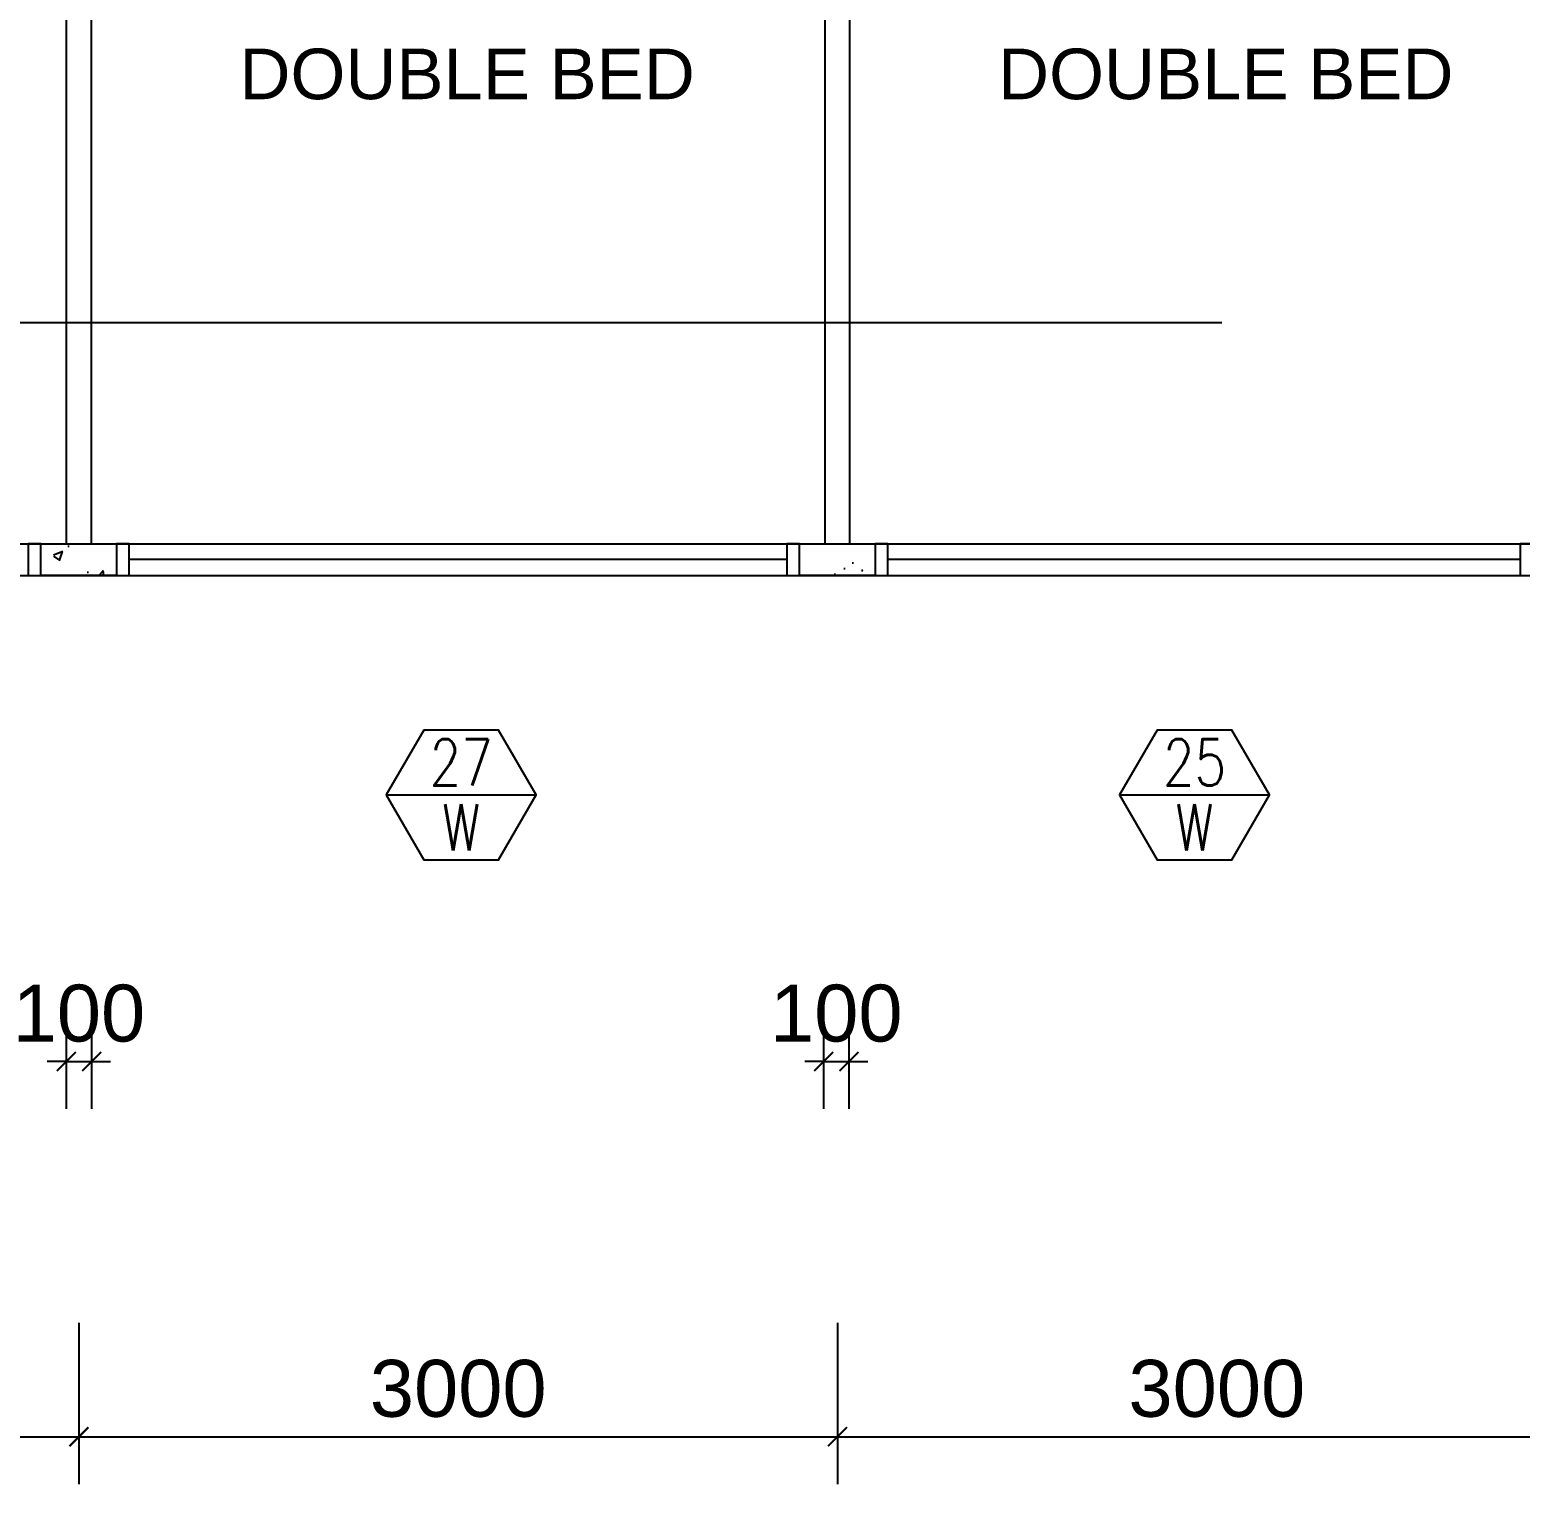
# Model space of a CAD drawing. Header units: millimetres. Extents: x 0 to 70486, y 148 to 42536.
# Drawn here: x 29306 to 35199, y 9324 to 15075 of the extents above; entities that cross this region are included whole.
import ezdxf
from ezdxf.enums import TextEntityAlignment as Align

# ---------------------------------------------------------------- set-up
doc = ezdxf.new("R2010")
doc.units = ezdxf.units.MM
doc.linetypes.add('CENTERX2', pattern=[101.6, 63.5, -12.7, 12.7, -12.7])
doc.layers.get('Defpoints').update_dxf_attribs({"color": 8})
for name, color, linetype in [('Dry Wall', 8, 'Continuous'), ('GBP Dim', 8, 'Continuous'), ('GBP Text 200', 8, 'Continuous'), ('grid', 8, 'CENTERX2'), ('hatch', 8, 'Continuous'), ('TEXT Ref', 8, 'Continuous'), ('WALL-NEW', 8, 'Continuous'), ('WINDOW', 8, 'Continuous'), ('Window Mark', 8, 'Continuous'), ('WINDOW-MULLION', 8, 'Continuous'), ('zzz-room mix', 8, 'Continuous')]:
    doc.layers.add(name, color=color, linetype=linetype)
doc.styles.add('BH', font='arial.ttf')
doc.styles.add('ROMANS', font='romans.shx')
doc.dimstyles.new('200 GBP', dxfattribs={"dimscale": 1.5, "dimtxt": 150, "dimasz": 50, "dimexe": 125, "dimexo": 50, "dimgap": 50, "dimtad": 1, "dimdec": 0, "dimzin": 0, "dimdsep": 46, "dimtxsty": 'BH', "dimblk": 'ARCHTICK', "dimcen": 0.09, "dimdle": 125, "dimclrd": 9, "dimclre": 9, "dimclrt": 1, "dimadec": 0, "dimazin": 0, "dimtfac": 1, "dimtdec": 0, "dimtix": 1, "dimtmove": 2, "dimatfit": 3, "dimldrblk": 'ARCHTICK', "dimfxl": 300, "dimfxlon": 1, "dimtolj": 1, "dimtzin": 0, "dimarcsym": 0})

# ---------------------------------------------------------------- blocks, each defined once
blk = doc.blocks.new('_ArchTick')
at = {"color": 0, "const_width": 0.1}
blk.add_lwpolyline([(0.5, 0.5), (-0.5, -0.5)], dxfattribs=at)
blk = doc.blocks.new('*D396')
at = {"layer": 'Defpoints', "color": 0, "transparency": 16777216}
for p in [(26399, 12184.2), (29499.4, 11534), (29499.4, 9511.5)]:
    blk.add_point(p, dxfattribs=at)
at = {"layer": 'GBP Dim', "color": 9, "lineweight": -2, "transparency": 16777216}
for p, q in [((26399, 9961.5), (26399, 9324)), ((29499.4, 9961.5), (29499.4, 9324)), ((26211.5, 9511.5), (29686.9, 9511.5))]:
    blk.add_line(p, q, dxfattribs=at)
at = {"layer": 'GBP Dim', "color": 9, "lineweight": -2, "transparency": 16777216, "xscale": 75, "yscale": 75, "zscale": 75, "rotation": 180}
blk.add_blockref('_ArchTick', (26399, 9511.5), dxfattribs=at)
at = {"layer": 'GBP Dim', "color": 9, "lineweight": -2, "transparency": 16777216, "xscale": 75, "yscale": 75, "zscale": 75}
blk.add_blockref('_ArchTick', (29499.4, 9511.5), dxfattribs=at)
at = {"layer": 'GBP Dim', "transparency": 16777216, "insert": (27949.2, 9701.4), "char_height": 225, "attachment_point": 5, "style": 'BH'}
blk.add_mtext('\\A1;3100', dxfattribs=at)
blk = doc.blocks.new('*D397')
at = {"layer": 'Defpoints', "color": 0, "transparency": 16777216}
for p in [(29499.9, 11534, 0), (32499.9, 11534, 0), (32499.9, 9511.5)]:
    blk.add_point(p, dxfattribs=at)
at = {"layer": 'GBP Dim', "color": 9, "lineweight": -2, "transparency": 16777216}
for p, q in [((29499.9, 9961.5), (29499.9, 9324)), ((32499.9, 9961.5), (32499.9, 9324)), ((29312.4, 9511.5), (32687.4, 9511.5))]:
    blk.add_line(p, q, dxfattribs=at)
at = {"layer": 'GBP Dim', "color": 9, "lineweight": -2, "transparency": 16777216, "xscale": 75, "yscale": 75, "zscale": 75, "rotation": 180}
blk.add_blockref('_ArchTick', (29499.9, 9511.5), dxfattribs=at)
at = {"layer": 'GBP Dim', "color": 9, "lineweight": -2, "transparency": 16777216, "xscale": 75, "yscale": 75, "zscale": 75}
blk.add_blockref('_ArchTick', (32499.9, 9511.5), dxfattribs=at)
at = {"layer": 'GBP Dim', "transparency": 16777216, "insert": (30999.9, 9701.4), "char_height": 225, "attachment_point": 5, "style": 'BH'}
blk.add_mtext('\\A1;3000', dxfattribs=at)
blk = doc.blocks.new('*D398')
at = {"layer": 'Defpoints', "color": 0, "transparency": 16777216}
for p in [(32499.9, 11534, 0), (35499.9, 11534.1, 0), (35499.9, 9511.5)]:
    blk.add_point(p, dxfattribs=at)
at = {"layer": 'GBP Dim', "color": 9, "lineweight": -2, "transparency": 16777216}
for p, q in [((32499.9, 9961.5), (32499.9, 9324)), ((35499.9, 9961.5), (35499.9, 9324)), ((32312.4, 9511.5), (35687.4, 9511.5))]:
    blk.add_line(p, q, dxfattribs=at)
at = {"layer": 'GBP Dim', "color": 9, "lineweight": -2, "transparency": 16777216, "xscale": 75, "yscale": 75, "zscale": 75, "rotation": 180}
blk.add_blockref('_ArchTick', (32499.9, 9511.5), dxfattribs=at)
at = {"layer": 'GBP Dim', "color": 9, "lineweight": -2, "transparency": 16777216, "xscale": 75, "yscale": 75, "zscale": 75}
blk.add_blockref('_ArchTick', (35499.9, 9511.5), dxfattribs=at)
at = {"layer": 'GBP Dim', "transparency": 16777216, "insert": (33999.9, 9701.4), "char_height": 225, "attachment_point": 5, "style": 'BH'}
blk.add_mtext('\\A1;3000', dxfattribs=at)
blk = doc.blocks.new('MISCWINDOWS')
blk.add_line((-4.041, 0), (4.041, 0))
blk.add_lwpolyline([(-2.021, 3.5), (-4.041, 0), (-2.021, -3.5), (2.021, -3.5), (4.041, 0), (2.021, 3.5)], close=True)
at = {"style": 'BH'}
for tag, p in [('MARK_NUMBER', (0, 1.75)), ('DWG_NUMBER', (0, -1.75))]:
    blk.add_attdef(tag, text='', height=2.5, dxfattribs=at).set_placement(p, align=Align.MIDDLE_CENTER)
blk = doc.blocks.new('*D449')
at = {"layer": 'Defpoints', "color": 0, "transparency": 16777216}
for p in [(32445, 12023.6, 0), (32545, 12044.7), (32545, 10995.4)]:
    blk.add_point(p, dxfattribs=at)
at = {"layer": 'GBP Dim', "color": 9, "lineweight": -2, "transparency": 16777216}
for p, q in [((32445, 11220.4), (32445, 10807.9)), ((32545, 11220.4), (32545, 10807.9)), ((32445, 10995.4), (32370, 10995.4)), ((32445, 10995.4), (32545, 10995.4)), ((32545, 10995.4), (32620, 10995.4))]:
    blk.add_line(p, q, dxfattribs=at)
at = {"layer": 'GBP Dim', "color": 9, "lineweight": -2, "transparency": 16777216, "xscale": 75, "yscale": 75, "zscale": 75}
blk.add_blockref('_ArchTick', (32445, 10995.4), dxfattribs=at)
at = {"layer": 'GBP Dim', "color": 9, "lineweight": -2, "transparency": 16777216, "xscale": 75, "yscale": 75, "zscale": 75, "rotation": 180}
blk.add_blockref('_ArchTick', (32545, 10995.4), dxfattribs=at)
at = {"layer": 'GBP Dim', "transparency": 16777216, "insert": (32495, 11185.3), "char_height": 225, "attachment_point": 5, "style": 'BH'}
blk.add_mtext('\\A1;100', dxfattribs=at)
blk = doc.blocks.new('*D450')
at = {"layer": 'Defpoints', "color": 0, "transparency": 16777216}
for p in [(29449.9, 12023.6, 0), (29549.9, 12044.7), (29549.9, 10995.4)]:
    blk.add_point(p, dxfattribs=at)
at = {"layer": 'GBP Dim', "color": 9, "lineweight": -2, "transparency": 16777216}
for p, q in [((29449.9, 11220.4), (29449.9, 10807.9)), ((29549.9, 11220.4), (29549.9, 10807.9)), ((29449.9, 10995.4), (29374.9, 10995.4)), ((29449.9, 10995.4), (29549.9, 10995.4)), ((29549.9, 10995.4), (29624.9, 10995.4))]:
    blk.add_line(p, q, dxfattribs=at)
at = {"layer": 'GBP Dim', "color": 9, "lineweight": -2, "transparency": 16777216, "xscale": 75, "yscale": 75, "zscale": 75}
blk.add_blockref('_ArchTick', (29449.9, 10995.4), dxfattribs=at)
at = {"layer": 'GBP Dim', "color": 9, "lineweight": -2, "transparency": 16777216, "xscale": 75, "yscale": 75, "zscale": 75, "rotation": 180}
blk.add_blockref('_ArchTick', (29549.9, 10995.4), dxfattribs=at)
at = {"layer": 'GBP Dim', "transparency": 16777216, "insert": (29499.9, 11185.3), "char_height": 225, "attachment_point": 5, "style": 'BH'}
blk.add_mtext('\\A1;100', dxfattribs=at)
blk = doc.blocks.new('A$C65CE4B9A')
at = {"layer": 'grid', "ltscale": 200}
for p, q in [((-66500, -14450), (0, -14450)), ((-66500, -15450), (0, -15450))]:
    blk.add_line(p, q, dxfattribs=at)

msp = doc.modelspace()

# ---------------------------------------------------------------- hatches: boundary and pattern name
at = {"layer": 'hatch'}
h = msp.add_hatch(dxfattribs=at)
h.set_pattern_fill('AR-CONC', color=256, scale=60, style=0)
h.set_pattern_definition([(50, (-580552.97, 738548.02), (430.35611, -37.65128), [45, -495]), (355, (-580552.97, 738548), (-83.2508, 451.31528), [36, -396]), (100.4514, (-580517.1, 738544.9), (347.10563, 413.66373), [38.24411, -420.68527]), (46.1842, (-580552.97, 738668), (640.34463, -99.3114), [67.5, -742.5]), (96.6356, (-580499.6, 738659.74), (560.79762, 584.47072), [57.36617, -631.0278]), (351.1842, (-580553, 738668), (560.79717, 584.47116), [54, -594]), (21, (-580492.97, 738638.02), (358.14423, -241.57133), [45, -495]), (326, (-580492.97, 738638), (145.9892, 435.09003), [36, -396]), (71.4514, (-580463.13, 738617.9), (504.13358, 193.5183), [38.24411, -420.68527]), (37.5, (-580552.97, 738548.02), (7.295913, 199.736312), [0, -391.2, 0, -402, 0, -397.5]), (7.5, (-580552.97, 738548.02), (157.841722, 236.647027), [0, -229.2, 0, -382.2, 0, -151.5]), (327.5, (-580686.77, 738548.02), (320.293462, -13.532923), [0, -150, 0, -468, 0, -621]), (317.5, (-580746.77, 738548.02), (349.9117, 60.06299), [0, -195, 0, -310.8, 0, -441])])
h.paths.add_polyline_path([(29599.9, 13042.5), (29599.9, 12917.8), (29399.9, 12917.8), (29399.9, 13042.5)])
h = msp.add_hatch(dxfattribs=at)
h.set_pattern_fill('AR-CONC', color=256, scale=40, style=0)
h.set_pattern_definition([(50, (-580552.97, 738548.02), (286.904073, -25.100854), [30, -330]), (355, (-580552.97, 738548.02), (-55.50053, 300.87685), [24, -264]), (100.4514, (-580529.06, 738545.93), (231.40375, 275.77582), [25.49608, -280.456845]), (46.1842, (-580552.97, 738628.02), (426.89642, -66.2076), [45, -495]), (96.6356, (-580517.4, 738622.5), (373.86508, 389.64715), [38.24412, -420.6852]), (351.1842, (-580552.97, 738628), (373.86478, 389.64744), [36, -396]), (21, (-580512.97, 738608.02), (238.76282, -161.047556), [30, -330]), (326, (-580512.97, 738608.02), (97.32613, 290.06002), [24, -264]), (71.4514, (-580493.08, 738594.6), (336.08905, 129.0122), [25.49608, -280.456845]), (37.5, (-580552.97, 738548.02), (4.863942, 133.157542), [0, -260.8, 0, -268, 0, -265]), (7.5, (-580552.97, 738548.02), (105.227815, 157.764685), [0, -152.8, 0, -254.8, 0, -101]), (327.5, (-580642.17, 738548.02), (213.528974, -9.021949), [0, -100, 0, -312, 0, -414]), (317.5, (-580682.17, 738548.02), (233.274468, 40.041993), [0, -130, 0, -207.2, 0, -294])])
h.paths.add_polyline_path([(32399.9, 13042.5), (32599.9, 13042.6), (32599.9, 12917.8), (32399.9, 12917.8)])

# ---------------------------------------------------------------- linework, layer by layer
at = {"layer": 'Dry Wall'}
msp.add_lwpolyline([(29549, 19367.8), (29449, 19367.8), (29449.9, 13042.5), (29549.9, 13042.5)], close=True, dxfattribs=at)
for points in [[(32449, 16667.7), (32449, 13042.5)], [(32549, 13042.5), (32549, 16667.7)]]:
    msp.add_lwpolyline(points, dxfattribs=at)
at = {"layer": 'WALL-NEW', "elevation": 0}
msp.add_lwpolyline([(29649, 13042.5), (29649, 12917.8), (29349, 12917.8), (29349, 13042.5), (29649, 13042.5)], dxfattribs=at)
msp.add_lwpolyline([(32349, 13042.6), (32649, 13042.5), (32649, 12917.7), (32349, 12917.9)], close=True, dxfattribs=at)
at = {"layer": 'WINDOW', "elevation": 0}
for points in [[(29699, 13042.7), (32299, 13042.7)], [(32699, 13042.3), (35199, 13042.9)], [(35199, 12980.3), (32699, 12980.1)], [(29699, 12917.8), (32299, 12917.7)], [(32699, 12917.6), (35199, 12917.8)]]:
    msp.add_lwpolyline(points, dxfattribs=at)
at = {"layer": 'WINDOW'}
msp.add_lwpolyline([(32299, 12980.3), (29699, 12980.3)], dxfattribs=at)
at = {"layer": 'WINDOW-MULLION', "ltscale": 100, "elevation": 0}
for points in [[(29349, 12917.8), (29349, 13042.7), (29299, 13042.7), (29299, 12917.8)], [(29699, 12917.8), (29699, 13042.7), (29649, 13042.7), (29649, 12917.8)], [(32349, 12917.8), (32349, 13042.7), (32299, 13042.7), (32299, 12917.8)], [(32699, 12917.6), (32699, 13042.6), (32649, 13042.6), (32649, 12917.6)], [(35249, 12917.9), (35249, 13042.9), (35199, 13042.9), (35199, 12917.9)]]:
    msp.add_lwpolyline(points, close=True, dxfattribs=at)
at = {"layer": 'zzz-room mix'}
msp.add_lwpolyline([(22899, 19367.8), (22899, 16217.9), (23399, 16217.9), (23399, 13042.8), (44249, 13042.8), (44249, 13917.9), (44549, 13917.9), (44549, 19367.8), (39049, 19367.8), (39049, 18717.8), (37949, 18717.8), (37949, 19367.8), (33049, 19367.8), (33049, 18717.8), (31949, 18717.8), (31949, 19367.8), (26949, 19367.8), (26949, 18617.4), (25849, 18617.4), (25849, 19367.8)], close=True, dxfattribs=at)

# ---------------------------------------------------------------- block references
at = {"layer": 'TEXT Ref'}
msp.add_blockref('A$C65CE4B9A', (67500, 28367.9), dxfattribs=at)
at = {"layer": 'Window Mark'}
ref = msp.add_blockref('MISCWINDOWS', (31011.5, 12049.9, 0), dxfattribs=dict(at, xscale=73.25, yscale=73.25, zscale=73.25))
ref.add_attrib('MARK_NUMBER', '27', dxfattribs={"layer": '0', "height": 183.12, "style": 'ROMANS', "width": 0.8}).set_placement((31011.5, 12178.1, 0), align=Align.MIDDLE_CENTER)
ref.add_attrib('DWG_NUMBER', 'W', dxfattribs={"layer": '0', "height": 183.1, "style": 'ROMANS', "width": 0.8}).set_placement((31011.5, 11921.7, 0), align=Align.MIDDLE_CENTER)
ref = msp.add_blockref('MISCWINDOWS', (33911.5, 12049.9), dxfattribs=dict(at, xscale=73.25, yscale=73.25, zscale=73.25))
ref.add_attrib('MARK_NUMBER', '25', dxfattribs={"layer": '0', "height": 183.12, "style": 'ROMANS', "width": 0.8}).set_placement((33911.5, 12178.1), align=Align.MIDDLE_CENTER)
ref.add_attrib('DWG_NUMBER', 'W', dxfattribs={"layer": '0', "height": 183.1, "style": 'ROMANS', "width": 0.8}).set_placement((33911.5, 11921.7), align=Align.MIDDLE_CENTER)

# ---------------------------------------------------------------- texts
at = {"layer": 'GBP Text 200', "style": 'BH'}
for p in [(31035.1, 14800.8), (34035.1, 14800.8)]:
    msp.add_text('DOUBLE BED', height=200, dxfattribs=at).set_placement(p, align=Align.CENTER)

# ---------------------------------------------------------------- dimensions: what is measured, and where the dimension line sits
at = {"layer": 'GBP Dim'}
for base, p1, p2, picture, middle in [((29499.4, 9511.5), (26399, 12184.2), (29499.4, 11534), '*D396', (27949.2, 9701.4)), ((32499.9, 9511.5), (29499.9, 11534, 0), (32499.9, 11534, 0), '*D397', (30999.9, 9701.4)), ((35499.9, 9511.5), (32499.9, 11534, 0), (35499.9, 11534.1, 0), '*D398', (33999.9, 9701.4))]:
    dim = msp.add_linear_dim(base=base, p1=p1, p2=p2, dimstyle='200 GBP', override={"dimclrt": 256, "dimfxl": 300, "dimfxlon": 1}, dxfattribs=at)
    dim.commit()
    dim.dimension.update_dxf_attribs({"geometry": picture, "text_midpoint": middle})
for base, p1, p2, picture, middle in [((29549.9, 10995.4), (29449.9, 12023.6, 0), (29549.9, 12044.7), '*D450', (29499.9, 11185.3)), ((32545, 10995.4), (32445, 12023.6, 0), (32545, 12044.7), '*D449', (32495, 11185.3))]:
    dim = msp.add_linear_dim(base=base, p1=p1, p2=p2, dimstyle='200 GBP', override={"dimclrt": 256, "dimfxl": 150}, dxfattribs=at)
    dim.commit()
    dim.dimension.update_dxf_attribs({"geometry": picture, "text_midpoint": middle, "dimtype": 160})

doc.saveas('drawing.dxf')
